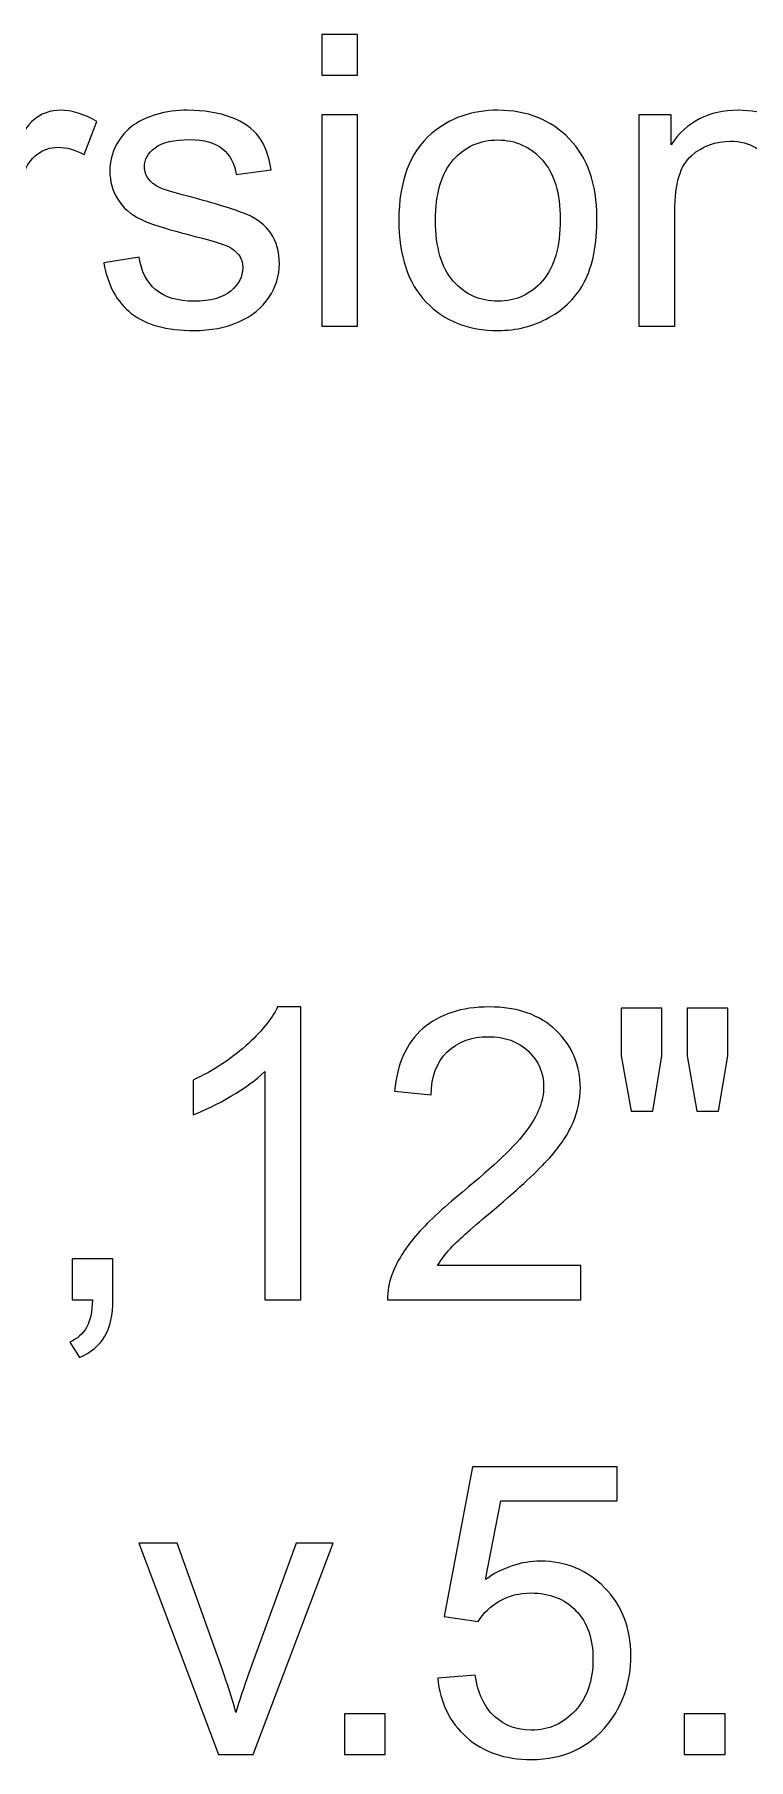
# Model space of a CAD drawing. Header units: millimetres. Extents: x -712 to 738, y -887 to 928.
# Drawn here: x 465.7 to 532.4, y 609.8 to 771.2 of the extents above; entities that cross this region are included whole.
import ezdxf

# ---------------------------------------------------------------- set-up
doc = ezdxf.new("R2010")
doc.units = ezdxf.units.MM
doc.header["$MEASUREMENT"] = 0
doc.layers.add('layer 1', color=7, linetype='Continuous')

msp = doc.modelspace()

# ---------------------------------------------------------------- linework, layer by layer
at = {"layer": 'layer 1', "color": 250, "lineweight": 9}
for points, knots in [([(492.5092, 767.4081), (492.5092, 767.4081), (492.5092, 771.2183), (492.5092, 771.2183), (492.5092, 771.2183), (492.5092, 771.2183), (495.8622, 771.2183), (495.8622, 771.2183), (495.8622, 771.2183), (495.8622, 771.2183), (495.8622, 767.4081), (495.8622, 767.4081), (495.8622, 767.4081), (495.8622, 767.4081), (492.5092, 767.4081), (492.5092, 767.4081)], [0, 0, 0, 0, 0.2, 0.2, 0.2, 0.2, 0.4, 0.4, 0.4, 0.4, 0.6, 0.6, 0.6, 0.6, 1, 1, 1, 1]), ([(460.7322, 743.9373), (460.7322, 743.9373), (460.7322, 763.7122), (460.7322, 763.7122), (460.7322, 763.7122), (460.7322, 763.7122), (463.7423, 763.7122), (463.7423, 763.7122), (463.7423, 763.7122), (463.7423, 763.7122), (463.7423, 760.6831), (463.7423, 760.6831), (463.7423, 760.6831), (464.5107, 762.0865), (465.2219, 763.0137), (465.876, 763.4582), (465.876, 763.4582), (466.5301, 763.909), (467.2476, 764.1313), (468.0287, 764.1313), (468.0287, 764.1313), (469.1591, 764.1313), (470.3085, 763.7757), (471.477, 763.0708), (471.477, 763.0708), (471.477, 763.0708), (470.2831, 759.9782), (470.2831, 759.9782), (470.2831, 759.9782), (469.4703, 760.4354), (468.6574, 760.664), (467.8446, 760.664), (467.8446, 760.664), (467.1143, 760.664), (466.4602, 760.4418), (465.8823, 760.0036), (465.8823, 760.0036), (465.3045, 759.5654), (464.8917, 758.9558), (464.644, 758.1747), (464.644, 758.1747), (464.2694, 756.9872), (464.0852, 755.6854), (464.0852, 754.2693), (464.0852, 754.2693), (464.0852, 754.2693), (464.0852, 743.9373), (464.0852, 743.9373), (464.0852, 743.9373), (464.0852, 743.9373), (460.7322, 743.9373), (460.7322, 743.9373)], [0, 0, 0, 0, 0.07142857, 0.07142857, 0.07142857, 0.07142857, 0.14285714, 0.14285714, 0.14285714, 0.14285714, 0.21428571, 0.21428571, 0.21428571, 0.21428571, 0.28571429, 0.28571429, 0.28571429, 0.28571429, 0.35714286, 0.35714286, 0.35714286, 0.35714286, 0.42857143, 0.42857143, 0.42857143, 0.42857143, 0.5, 0.5, 0.5, 0.5, 0.57142857, 0.57142857, 0.57142857, 0.57142857, 0.64285714, 0.64285714, 0.64285714, 0.64285714, 0.71428571, 0.71428571, 0.71428571, 0.71428571, 0.78571429, 0.78571429, 0.78571429, 0.78571429, 0.85714286, 0.85714286, 0.85714286, 0.85714286, 1, 1, 1, 1]), ([(472.1247, 749.8431), (472.1247, 749.8431), (475.4395, 750.3765), (475.4395, 750.3765), (475.4395, 750.3765), (475.6237, 749.0493), (476.1444, 748.0333), (476.9954, 747.322), (476.9954, 747.322), (477.8463, 746.6171), (479.0402, 746.2615), (480.5642, 746.2615), (480.5642, 746.2615), (482.1074, 746.2615), (483.2504, 746.5727), (483.9998, 747.2014), (483.9998, 747.2014), (484.7427, 747.8237), (485.1174, 748.5603), (485.1174, 749.4049), (485.1174, 749.4049), (485.1174, 750.1606), (484.7808, 750.7575), (484.1141, 751.1894), (484.1141, 751.1894), (483.6441, 751.4878), (482.5011, 751.8625), (480.6849, 752.3261), (480.6849, 752.3261), (478.2337, 752.942), (476.5381, 753.4755), (475.5856, 753.9263), (475.5856, 753.9263), (474.6394, 754.3836), (473.9218, 755.0059), (473.4328, 755.806), (473.4328, 755.806), (472.9438, 756.5998), (472.6962, 757.4825), (472.6962, 758.4478), (472.6962, 758.4478), (472.6962, 759.3305), (472.8994, 760.1433), (473.2995, 760.8926), (473.2995, 760.8926), (473.7059, 761.642), (474.252, 762.2643), (474.9442, 762.7596), (474.9442, 762.7596), (475.4649, 763.1407), (476.1762, 763.4645), (477.0716, 763.7312), (477.0716, 763.7312), (477.9733, 763.998), (478.9322, 764.1313), (479.961, 764.1313), (479.961, 764.1313), (481.5104, 764.1313), (482.8694, 763.909), (484.0379, 763.4582), (484.0379, 763.4582), (485.2127, 763.0137), (486.0763, 762.404), (486.6351, 761.642), (486.6351, 761.642), (487.1876, 760.8736), (487.575, 759.8512), (487.7845, 758.5684), (487.7845, 758.5684), (487.7845, 758.5684), (484.5078, 758.1112), (484.5078, 758.1112), (484.5078, 758.1112), (484.3617, 759.14), (483.9299, 759.9464), (483.2187, 760.5243), (483.2187, 760.5243), (482.5074, 761.1022), (481.5041, 761.388), (480.2023, 761.388), (480.2023, 761.388), (478.6718, 761.388), (477.5732, 761.134), (476.9191, 760.6259), (476.9191, 760.6259), (476.2651, 760.1179), (475.9348, 759.521), (475.9348, 758.8415), (475.9348, 758.8415), (475.9348, 758.4097), (476.0682, 758.016), (476.3413, 757.6667), (476.3413, 757.6667), (476.6143, 757.3111), (477.0398, 757.0126), (477.624, 756.7776), (477.624, 756.7776), (477.9606, 756.6506), (478.9385, 756.3649), (480.5769, 755.9203), (480.5769, 755.9203), (482.9392, 755.2917), (484.5903, 754.7709), (485.5302, 754.3709), (485.5302, 754.3709), (486.47, 753.9708), (487.2067, 753.3802), (487.7401, 752.6182), (487.7401, 752.6182), (488.2799, 751.8498), (488.5466, 750.8972), (488.5466, 749.7542), (488.5466, 749.7542), (488.5466, 748.6429), (488.2227, 747.5951), (487.5686, 746.6108), (487.5686, 746.6108), (486.9145, 745.6265), (485.9747, 744.8644), (484.7491, 744.3247), (484.7491, 744.3247), (483.5171, 743.7849), (482.1264, 743.5182), (480.5769, 743.5182), (480.5769, 743.5182), (478.0114, 743.5182), (476.0492, 744.0516), (474.7029, 745.1121), (474.7029, 745.1121), (473.3566, 746.179), (472.4993, 747.7538), (472.1247, 749.8431)], [0, 0, 0, 0, 0.02941176, 0.02941176, 0.02941176, 0.02941176, 0.05882353, 0.05882353, 0.05882353, 0.05882353, 0.08823529, 0.08823529, 0.08823529, 0.08823529, 0.11764706, 0.11764706, 0.11764706, 0.11764706, 0.14705882, 0.14705882, 0.14705882, 0.14705882, 0.17647059, 0.17647059, 0.17647059, 0.17647059, 0.20588235, 0.20588235, 0.20588235, 0.20588235, 0.23529412, 0.23529412, 0.23529412, 0.23529412, 0.26470588, 0.26470588, 0.26470588, 0.26470588, 0.29411765, 0.29411765, 0.29411765, 0.29411765, 0.32352941, 0.32352941, 0.32352941, 0.32352941, 0.35294118, 0.35294118, 0.35294118, 0.35294118, 0.38235294, 0.38235294, 0.38235294, 0.38235294, 0.41176471, 0.41176471, 0.41176471, 0.41176471, 0.44117647, 0.44117647, 0.44117647, 0.44117647, 0.47058824, 0.47058824, 0.47058824, 0.47058824, 0.5, 0.5, 0.5, 0.5, 0.52941176, 0.52941176, 0.52941176, 0.52941176, 0.55882353, 0.55882353, 0.55882353, 0.55882353, 0.58823529, 0.58823529, 0.58823529, 0.58823529, 0.61764706, 0.61764706, 0.61764706, 0.61764706, 0.64705882, 0.64705882, 0.64705882, 0.64705882, 0.67647059, 0.67647059, 0.67647059, 0.67647059, 0.70588235, 0.70588235, 0.70588235, 0.70588235, 0.73529412, 0.73529412, 0.73529412, 0.73529412, 0.76470588, 0.76470588, 0.76470588, 0.76470588, 0.79411765, 0.79411765, 0.79411765, 0.79411765, 0.82352941, 0.82352941, 0.82352941, 0.82352941, 0.85294118, 0.85294118, 0.85294118, 0.85294118, 0.88235294, 0.88235294, 0.88235294, 0.88235294, 0.91176471, 0.91176471, 0.91176471, 0.91176471, 0.94117647, 0.94117647, 0.94117647, 0.94117647, 1, 1, 1, 1]), ([(492.5092, 743.9373), (492.5092, 743.9373), (492.5092, 763.7122), (492.5092, 763.7122), (492.5092, 763.7122), (492.5092, 763.7122), (495.8622, 763.7122), (495.8622, 763.7122), (495.8622, 763.7122), (495.8622, 763.7122), (495.8622, 743.9373), (495.8622, 743.9373), (495.8622, 743.9373), (495.8622, 743.9373), (492.5092, 743.9373), (492.5092, 743.9373)], [0, 0, 0, 0, 0.2, 0.2, 0.2, 0.2, 0.4, 0.4, 0.4, 0.4, 0.6, 0.6, 0.6, 0.6, 1, 1, 1, 1]), ([(499.7169, 753.8247), (499.7169, 757.4762), (500.7329, 760.1814), (502.7714, 761.9404), (502.7714, 761.9404), (504.4669, 763.401), (506.5435, 764.1313), (508.9883, 764.1313), (508.9883, 764.1313), (511.6999, 764.1313), (513.9225, 763.2423), (515.6498, 761.4642), (515.6498, 761.4642), (517.3707, 759.6924), (518.2344, 757.2349), (518.2344, 754.1042), (518.2344, 754.1042), (518.2344, 751.564), (517.8534, 749.57), (517.0913, 748.1158), (517.0913, 748.1158), (516.3293, 746.6616), (515.218, 745.5312), (513.7574, 744.7247), (513.7574, 744.7247), (512.3032, 743.9182), (510.7093, 743.5182), (508.9883, 743.5182), (508.9883, 743.5182), (506.2196, 743.5182), (503.9843, 744.4009), (502.276, 746.1726), (502.276, 746.1726), (500.5678, 747.9444), (499.7169, 750.4972), (499.7169, 753.8247)], [0, 0, 0, 0, 0.1, 0.1, 0.1, 0.1, 0.2, 0.2, 0.2, 0.2, 0.3, 0.3, 0.3, 0.3, 0.4, 0.4, 0.4, 0.4, 0.5, 0.5, 0.5, 0.5, 0.6, 0.6, 0.6, 0.6, 0.7, 0.7, 0.7, 0.7, 0.8, 0.8, 0.8, 0.8, 1, 1, 1, 1]), ([(522.1652, 743.9373), (522.1652, 743.9373), (522.1652, 763.7122), (522.1652, 763.7122), (522.1652, 763.7122), (522.1652, 763.7122), (525.1753, 763.7122), (525.1753, 763.7122), (525.1753, 763.7122), (525.1753, 763.7122), (525.1753, 760.9053), (525.1753, 760.9053), (525.1753, 760.9053), (526.6231, 763.0581), (528.7188, 764.1313), (531.4557, 764.1313), (531.4557, 764.1313), (532.6496, 764.1313), (533.7419, 763.9154), (534.7389, 763.4899), (534.7389, 763.4899), (535.7359, 763.0645), (536.4852, 762.4993), (536.9805, 761.8071), (536.9805, 761.8071), (537.4758, 761.1149), (537.8251, 760.2894), (538.022, 759.3368), (538.022, 759.3368), (538.1426, 758.7145), (538.2061, 757.6286), (538.2061, 756.0791), (538.2061, 756.0791), (538.2061, 756.0791), (538.2061, 743.9373), (538.2061, 743.9373), (538.2061, 743.9373), (538.2061, 743.9373), (534.8532, 743.9373), (534.8532, 743.9373), (534.8532, 743.9373), (534.8532, 743.9373), (534.8532, 755.9521), (534.8532, 755.9521), (534.8532, 755.9521), (534.8532, 757.3174), (534.7262, 758.3398), (534.4658, 759.013), (534.4658, 759.013), (534.2054, 759.6861), (533.7419, 760.2259), (533.0814, 760.6323), (533.0814, 760.6323), (532.421, 761.0324), (531.6399, 761.2356), (530.7509, 761.2356), (530.7509, 761.2356), (529.3284, 761.2356), (528.1028, 760.7847), (527.0677, 759.8766), (527.0677, 759.8766), (526.0326, 758.9749), (525.5182, 757.2539), (525.5182, 754.7265), (525.5182, 754.7265), (525.5182, 754.7265), (525.5182, 743.9373), (525.5182, 743.9373), (525.5182, 743.9373), (525.5182, 743.9373), (522.1652, 743.9373), (522.1652, 743.9373)], [0, 0, 0, 0, 0.05263158, 0.05263158, 0.05263158, 0.05263158, 0.10526316, 0.10526316, 0.10526316, 0.10526316, 0.15789474, 0.15789474, 0.15789474, 0.15789474, 0.21052632, 0.21052632, 0.21052632, 0.21052632, 0.26315789, 0.26315789, 0.26315789, 0.26315789, 0.31578947, 0.31578947, 0.31578947, 0.31578947, 0.36842105, 0.36842105, 0.36842105, 0.36842105, 0.42105263, 0.42105263, 0.42105263, 0.42105263, 0.47368421, 0.47368421, 0.47368421, 0.47368421, 0.52631579, 0.52631579, 0.52631579, 0.52631579, 0.57894737, 0.57894737, 0.57894737, 0.57894737, 0.63157895, 0.63157895, 0.63157895, 0.63157895, 0.68421053, 0.68421053, 0.68421053, 0.68421053, 0.73684211, 0.73684211, 0.73684211, 0.73684211, 0.78947368, 0.78947368, 0.78947368, 0.78947368, 0.84210526, 0.84210526, 0.84210526, 0.84210526, 0.89473684, 0.89473684, 0.89473684, 0.89473684, 1, 1, 1, 1]), ([(503.146, 753.8184), (503.146, 751.291), (503.6985, 749.3986), (504.8035, 748.1476), (504.8035, 748.1476), (505.9148, 746.8902), (507.3055, 746.2615), (508.9883, 746.2615), (508.9883, 746.2615), (510.6521, 746.2615), (512.0365, 746.8902), (513.1478, 748.1539), (513.1478, 748.1539), (514.2527, 749.4176), (514.8052, 751.3418), (514.8052, 753.9263), (514.8052, 753.9263), (514.8052, 756.3649), (514.2464, 758.2128), (513.1351, 759.4638), (513.1351, 759.4638), (512.0238, 760.7212), (510.6394, 761.3499), (508.9883, 761.3499), (508.9883, 761.3499), (507.3055, 761.3499), (505.9148, 760.7275), (504.8035, 759.4765), (504.8035, 759.4765), (503.6985, 758.2255), (503.146, 756.3395), (503.146, 753.8184)], [0, 0, 0, 0, 0.11111111, 0.11111111, 0.11111111, 0.11111111, 0.22222222, 0.22222222, 0.22222222, 0.22222222, 0.33333333, 0.33333333, 0.33333333, 0.33333333, 0.44444444, 0.44444444, 0.44444444, 0.44444444, 0.55555556, 0.55555556, 0.55555556, 0.55555556, 0.66666667, 0.66666667, 0.66666667, 0.66666667, 0.77777778, 0.77777778, 0.77777778, 0.77777778, 1, 1, 1, 1]), ([(490.5439, 652.8274), (490.5439, 652.8274), (487.1909, 652.8274), (487.1909, 652.8274), (487.1909, 652.8274), (487.1909, 652.8274), (487.1909, 674.1772), (487.1909, 674.1772), (487.1909, 674.1772), (486.3844, 673.4024), (485.3239, 672.634), (484.0158, 671.8657), (484.0158, 671.8657), (482.7076, 671.0973), (481.5265, 670.5194), (480.485, 670.1384), (480.485, 670.1384), (480.485, 670.1384), (480.485, 673.377), (480.485, 673.377), (480.485, 673.377), (482.3583, 674.2534), (483.9967, 675.3202), (485.4002, 676.5776), (485.4002, 676.5776), (486.8036, 677.8286), (487.8006, 679.0415), (488.3848, 680.2227), (488.3848, 680.2227), (488.3848, 680.2227), (490.5439, 680.2227), (490.5439, 680.2227), (490.5439, 680.2227), (490.5439, 680.2227), (490.5439, 652.8274), (490.5439, 652.8274)], [0, 0, 0, 0, 0.1, 0.1, 0.1, 0.1, 0.2, 0.2, 0.2, 0.2, 0.3, 0.3, 0.3, 0.3, 0.4, 0.4, 0.4, 0.4, 0.5, 0.5, 0.5, 0.5, 0.6, 0.6, 0.6, 0.6, 0.7, 0.7, 0.7, 0.7, 0.8, 0.8, 0.8, 0.8, 1, 1, 1, 1]), ([(516.7263, 656.028), (516.7263, 656.028), (516.7263, 652.8274), (516.7263, 652.8274), (516.7263, 652.8274), (516.7263, 652.8274), (498.666, 652.8274), (498.666, 652.8274), (498.666, 652.8274), (498.6406, 653.6339), (498.7739, 654.4086), (499.0597, 655.158), (499.0597, 655.158), (499.5232, 656.3836), (500.2662, 657.5965), (501.2886, 658.784), (501.2886, 658.784), (502.311, 659.9715), (503.7716, 661.3432), (505.6704, 662.899), (505.6704, 662.899), (508.6233, 665.3312), (510.63, 667.2553), (511.6778, 668.6778), (511.6778, 668.6778), (512.7319, 670.1003), (513.259, 671.4465), (513.259, 672.7166), (513.259, 672.7166), (513.259, 674.0438), (512.7827, 675.1615), (511.8302, 676.0759), (511.8302, 676.0759), (510.8776, 676.984), (509.633, 677.4412), (508.1025, 677.4412), (508.1025, 677.4412), (506.4832, 677.4412), (505.1877, 676.9586), (504.2161, 675.9934), (504.2161, 675.9934), (503.2445, 675.0345), (502.7556, 673.7009), (502.7429, 671.9927), (502.7429, 671.9927), (502.7429, 671.9927), (499.3137, 672.3356), (499.3137, 672.3356), (499.3137, 672.3356), (499.5486, 674.9011), (500.4377, 676.857), (501.9745, 678.2033), (501.9745, 678.2033), (503.5176, 679.5495), (505.5815, 680.2227), (508.1787, 680.2227), (508.1787, 680.2227), (510.7951, 680.2227), (512.8716, 679.4987), (514.3957, 678.0445), (514.3957, 678.0445), (515.9261, 676.5903), (516.6882, 674.7868), (516.6882, 672.6404), (516.6882, 672.6404), (516.6882, 671.5481), (516.4659, 670.4749), (516.015, 669.4208), (516.015, 669.4208), (515.5705, 668.3603), (514.8275, 667.249), (513.7924, 666.0805), (513.7924, 666.0805), (512.751, 664.9184), (511.03, 663.3118), (508.6296, 661.2797), (508.6296, 661.2797), (506.6166, 659.5905), (505.3211, 658.4474), (504.7496, 657.8442), (504.7496, 657.8442), (504.178, 657.2409), (503.7081, 656.6376), (503.3334, 656.028), (503.3334, 656.028), (503.3334, 656.028), (516.7263, 656.028), (516.7263, 656.028)], [0, 0, 0, 0, 0.04347826, 0.04347826, 0.04347826, 0.04347826, 0.08695652, 0.08695652, 0.08695652, 0.08695652, 0.13043478, 0.13043478, 0.13043478, 0.13043478, 0.17391304, 0.17391304, 0.17391304, 0.17391304, 0.2173913, 0.2173913, 0.2173913, 0.2173913, 0.26086957, 0.26086957, 0.26086957, 0.26086957, 0.30434783, 0.30434783, 0.30434783, 0.30434783, 0.34782609, 0.34782609, 0.34782609, 0.34782609, 0.39130435, 0.39130435, 0.39130435, 0.39130435, 0.43478261, 0.43478261, 0.43478261, 0.43478261, 0.47826087, 0.47826087, 0.47826087, 0.47826087, 0.52173913, 0.52173913, 0.52173913, 0.52173913, 0.56521739, 0.56521739, 0.56521739, 0.56521739, 0.60869565, 0.60869565, 0.60869565, 0.60869565, 0.65217391, 0.65217391, 0.65217391, 0.65217391, 0.69565217, 0.69565217, 0.69565217, 0.69565217, 0.73913043, 0.73913043, 0.73913043, 0.73913043, 0.7826087, 0.7826087, 0.7826087, 0.7826087, 0.82608696, 0.82608696, 0.82608696, 0.82608696, 0.86956522, 0.86956522, 0.86956522, 0.86956522, 0.91304348, 0.91304348, 0.91304348, 0.91304348, 1, 1, 1, 1]), ([(521.4318, 670.4686), (521.4318, 670.4686), (520.5047, 675.6504), (520.5047, 675.6504), (520.5047, 675.6504), (520.5047, 675.6504), (520.5047, 680.1084), (520.5047, 680.1084), (520.5047, 680.1084), (520.5047, 680.1084), (524.3149, 680.1084), (524.3149, 680.1084), (524.3149, 680.1084), (524.3149, 680.1084), (524.3149, 675.6504), (524.3149, 675.6504), (524.3149, 675.6504), (524.3149, 675.6504), (523.4766, 670.4686), (523.4766, 670.4686), (523.4766, 670.4686), (523.4766, 670.4686), (521.4318, 670.4686), (521.4318, 670.4686)], [0, 0, 0, 0, 0.14285714, 0.14285714, 0.14285714, 0.14285714, 0.28571429, 0.28571429, 0.28571429, 0.28571429, 0.42857143, 0.42857143, 0.42857143, 0.42857143, 0.57142857, 0.57142857, 0.57142857, 0.57142857, 0.71428571, 0.71428571, 0.71428571, 0.71428571, 1, 1, 1, 1]), ([(527.5853, 670.4686), (527.5853, 670.4686), (526.6772, 675.6504), (526.6772, 675.6504), (526.6772, 675.6504), (526.6772, 675.6504), (526.6772, 680.1084), (526.6772, 680.1084), (526.6772, 680.1084), (526.6772, 680.1084), (530.4874, 680.1084), (530.4874, 680.1084), (530.4874, 680.1084), (530.4874, 680.1084), (530.4874, 675.6504), (530.4874, 675.6504), (530.4874, 675.6504), (530.4874, 675.6504), (529.592, 670.4686), (529.592, 670.4686), (529.592, 670.4686), (529.592, 670.4686), (527.5853, 670.4686), (527.5853, 670.4686)], [0, 0, 0, 0, 0.14285714, 0.14285714, 0.14285714, 0.14285714, 0.28571429, 0.28571429, 0.28571429, 0.28571429, 0.42857143, 0.42857143, 0.42857143, 0.42857143, 0.57142857, 0.57142857, 0.57142857, 0.57142857, 0.71428571, 0.71428571, 0.71428571, 0.71428571, 1, 1, 1, 1]), ([(469.1751, 652.8274), (469.1751, 652.8274), (469.1751, 656.6376), (469.1751, 656.6376), (469.1751, 656.6376), (469.1751, 656.6376), (472.9853, 656.6376), (472.9853, 656.6376), (472.9853, 656.6376), (472.9853, 656.6376), (472.9853, 652.8274), (472.9853, 652.8274), (472.9853, 652.8274), (472.9853, 651.424), (472.7376, 650.2873), (472.2359, 649.4236), (472.2359, 649.4236), (471.7406, 648.56), (470.9468, 647.8869), (469.8609, 647.4169), (469.8609, 647.4169), (469.8609, 647.4169), (468.9465, 648.8648), (468.9465, 648.8648), (468.9465, 648.8648), (469.6577, 649.176), (470.1784, 649.6332), (470.5086, 650.2301), (470.5086, 650.2301), (470.8452, 650.8334), (471.0357, 651.697), (471.0738, 652.8274), (471.0738, 652.8274), (471.0738, 652.8274), (469.1751, 652.8274), (469.1751, 652.8274)], [0, 0, 0, 0, 0.1, 0.1, 0.1, 0.1, 0.2, 0.2, 0.2, 0.2, 0.3, 0.3, 0.3, 0.3, 0.4, 0.4, 0.4, 0.4, 0.5, 0.5, 0.5, 0.5, 0.6, 0.6, 0.6, 0.6, 0.7, 0.7, 0.7, 0.7, 0.8, 0.8, 0.8, 0.8, 1, 1, 1, 1]), ([(503.3525, 617.4244), (503.3525, 617.4244), (506.8579, 617.6911), (506.8579, 617.6911), (506.8579, 617.6911), (507.1182, 615.9828), (507.7215, 614.7001), (508.6613, 613.8364), (508.6613, 613.8364), (509.6012, 612.9791), (510.7506, 612.5473), (512.1032, 612.5473), (512.1032, 612.5473), (513.7352, 612.5473), (515.1006, 613.1569), (516.2119, 614.3699), (516.2119, 614.3699), (517.3168, 615.5891), (517.8693, 617.2021), (517.8693, 619.2088), (517.8693, 619.2088), (517.8693, 621.1202), (517.3422, 622.6253), (516.2817, 623.7302), (516.2817, 623.7302), (515.2212, 624.8352), (513.8178, 625.3877), (512.0715, 625.3877), (512.0715, 625.3877), (510.9856, 625.3877), (510.014, 625.14), (509.1503, 624.6447), (509.1503, 624.6447), (508.293, 624.1493), (507.6199, 623.508), (507.1246, 622.7205), (507.1246, 622.7205), (507.1246, 622.7205), (503.9621, 623.1777), (503.9621, 623.1777), (503.9621, 623.1777), (503.9621, 623.1777), (506.5911, 637.1992), (506.5911, 637.1992), (506.5911, 637.1992), (506.5911, 637.1992), (520.1173, 637.1992), (520.1173, 637.1992), (520.1173, 637.1992), (520.1173, 637.1992), (520.1173, 633.9987), (520.1173, 633.9987), (520.1173, 633.9987), (520.1173, 633.9987), (509.2646, 633.9987), (509.2646, 633.9987), (509.2646, 633.9987), (509.2646, 633.9987), (507.8104, 626.6387), (507.8104, 626.6387), (507.8104, 626.6387), (509.4424, 627.7881), (511.157, 628.3596), (512.9478, 628.3596), (512.9478, 628.3596), (515.3228, 628.3596), (517.3295, 627.5341), (518.9616, 625.883), (518.9616, 625.883), (520.5936, 624.2319), (521.4128, 622.1109), (521.4128, 619.52), (521.4128, 619.52), (521.4128, 617.0497), (520.6952, 614.916), (519.26, 613.1188), (519.26, 613.1188), (517.5137, 610.9089), (515.126, 609.804), (512.1032, 609.804), (512.1032, 609.804), (509.6266, 609.804), (507.6072, 610.5025), (506.0387, 611.8932), (506.0387, 611.8932), (504.4701, 613.284), (503.5747, 615.1255), (503.3525, 617.4244)], [0, 0, 0, 0, 0.04347826, 0.04347826, 0.04347826, 0.04347826, 0.08695652, 0.08695652, 0.08695652, 0.08695652, 0.13043478, 0.13043478, 0.13043478, 0.13043478, 0.17391304, 0.17391304, 0.17391304, 0.17391304, 0.2173913, 0.2173913, 0.2173913, 0.2173913, 0.26086957, 0.26086957, 0.26086957, 0.26086957, 0.30434783, 0.30434783, 0.30434783, 0.30434783, 0.34782609, 0.34782609, 0.34782609, 0.34782609, 0.39130435, 0.39130435, 0.39130435, 0.39130435, 0.43478261, 0.43478261, 0.43478261, 0.43478261, 0.47826087, 0.47826087, 0.47826087, 0.47826087, 0.52173913, 0.52173913, 0.52173913, 0.52173913, 0.56521739, 0.56521739, 0.56521739, 0.56521739, 0.60869565, 0.60869565, 0.60869565, 0.60869565, 0.65217391, 0.65217391, 0.65217391, 0.65217391, 0.69565217, 0.69565217, 0.69565217, 0.69565217, 0.73913043, 0.73913043, 0.73913043, 0.73913043, 0.7826087, 0.7826087, 0.7826087, 0.7826087, 0.82608696, 0.82608696, 0.82608696, 0.82608696, 0.86956522, 0.86956522, 0.86956522, 0.86956522, 0.91304348, 0.91304348, 0.91304348, 0.91304348, 1, 1, 1, 1]), ([(482.8599, 610.2612), (482.8599, 610.2612), (475.3983, 630.0361), (475.3983, 630.0361), (475.3983, 630.0361), (475.3983, 630.0361), (478.9863, 630.0361), (478.9863, 630.0361), (478.9863, 630.0361), (478.9863, 630.0361), (483.2156, 618.1927), (483.2156, 618.1927), (483.2156, 618.1927), (483.6728, 616.9163), (484.0983, 615.5891), (484.4856, 614.2111), (484.4856, 614.2111), (484.7841, 615.2525), (485.1969, 616.5036), (485.7366, 617.9705), (485.7366, 617.9705), (485.7366, 617.9705), (490.1311, 630.0361), (490.1311, 630.0361), (490.1311, 630.0361), (490.1311, 630.0361), (493.5729, 630.0361), (493.5729, 630.0361), (493.5729, 630.0361), (493.5729, 630.0361), (486.0859, 610.2612), (486.0859, 610.2612), (486.0859, 610.2612), (486.0859, 610.2612), (482.8599, 610.2612), (482.8599, 610.2612)], [0, 0, 0, 0, 0.1, 0.1, 0.1, 0.1, 0.2, 0.2, 0.2, 0.2, 0.3, 0.3, 0.3, 0.3, 0.4, 0.4, 0.4, 0.4, 0.5, 0.5, 0.5, 0.5, 0.6, 0.6, 0.6, 0.6, 0.7, 0.7, 0.7, 0.7, 0.8, 0.8, 0.8, 0.8, 1, 1, 1, 1]), ([(494.6335, 610.2612), (494.6335, 610.2612), (494.6335, 614.0714), (494.6335, 614.0714), (494.6335, 614.0714), (494.6335, 614.0714), (498.4437, 614.0714), (498.4437, 614.0714), (498.4437, 614.0714), (498.4437, 614.0714), (498.4437, 610.2612), (498.4437, 610.2612), (498.4437, 610.2612), (498.4437, 610.2612), (494.6335, 610.2612), (494.6335, 610.2612)], [0, 0, 0, 0, 0.2, 0.2, 0.2, 0.2, 0.4, 0.4, 0.4, 0.4, 0.6, 0.6, 0.6, 0.6, 1, 1, 1, 1]), ([(526.4105, 610.2612), (526.4105, 610.2612), (526.4105, 614.0714), (526.4105, 614.0714), (526.4105, 614.0714), (526.4105, 614.0714), (530.2207, 614.0714), (530.2207, 614.0714), (530.2207, 614.0714), (530.2207, 614.0714), (530.2207, 610.2612), (530.2207, 610.2612), (530.2207, 610.2612), (530.2207, 610.2612), (526.4105, 610.2612), (526.4105, 610.2612)], [0, 0, 0, 0, 0.2, 0.2, 0.2, 0.2, 0.4, 0.4, 0.4, 0.4, 0.6, 0.6, 0.6, 0.6, 1, 1, 1, 1])]:
    msp.add_open_spline(points, degree=3, knots=knots, dxfattribs=at)

doc.saveas('drawing.dxf')
